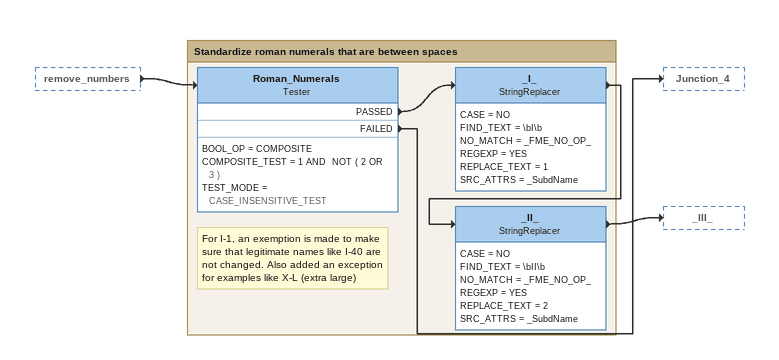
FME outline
remove_numbers [outside]
    -> Roman_Numerals

Bookmark: Standardize roman numerals that are between spaces
Note: For I-1, an exemption is made to make sure that legitimate names like I-40 are not changed. Also added an exception for examples like X-L (extra large)
Roman_Numerals: Tester
    BOOL_OP = COMPOSITE
    COMPOSITE_TEST = 1 AND  NOT ( 2 OR 3 )
    TEST_MODE = CASE_INSENSITIVE_TEST
    PASSED -> _I_
    FAILED -> Junction_4
_I_: StringReplacer
    CASE = NO
    FIND_TEXT = \bI\b
    NO_MATCH = _FME_NO_OP_
    REGEXP = YES
    REPLACE_TEXT = 1
    SRC_ATTRS = _SubdName
    -> _II_
_II_: StringReplacer
    CASE = NO
    FIND_TEXT = \bII\b
    NO_MATCH = _FME_NO_OP_
    REGEXP = YES
    REPLACE_TEXT = 2
    SRC_ATTRS = _SubdName
    -> _III_
